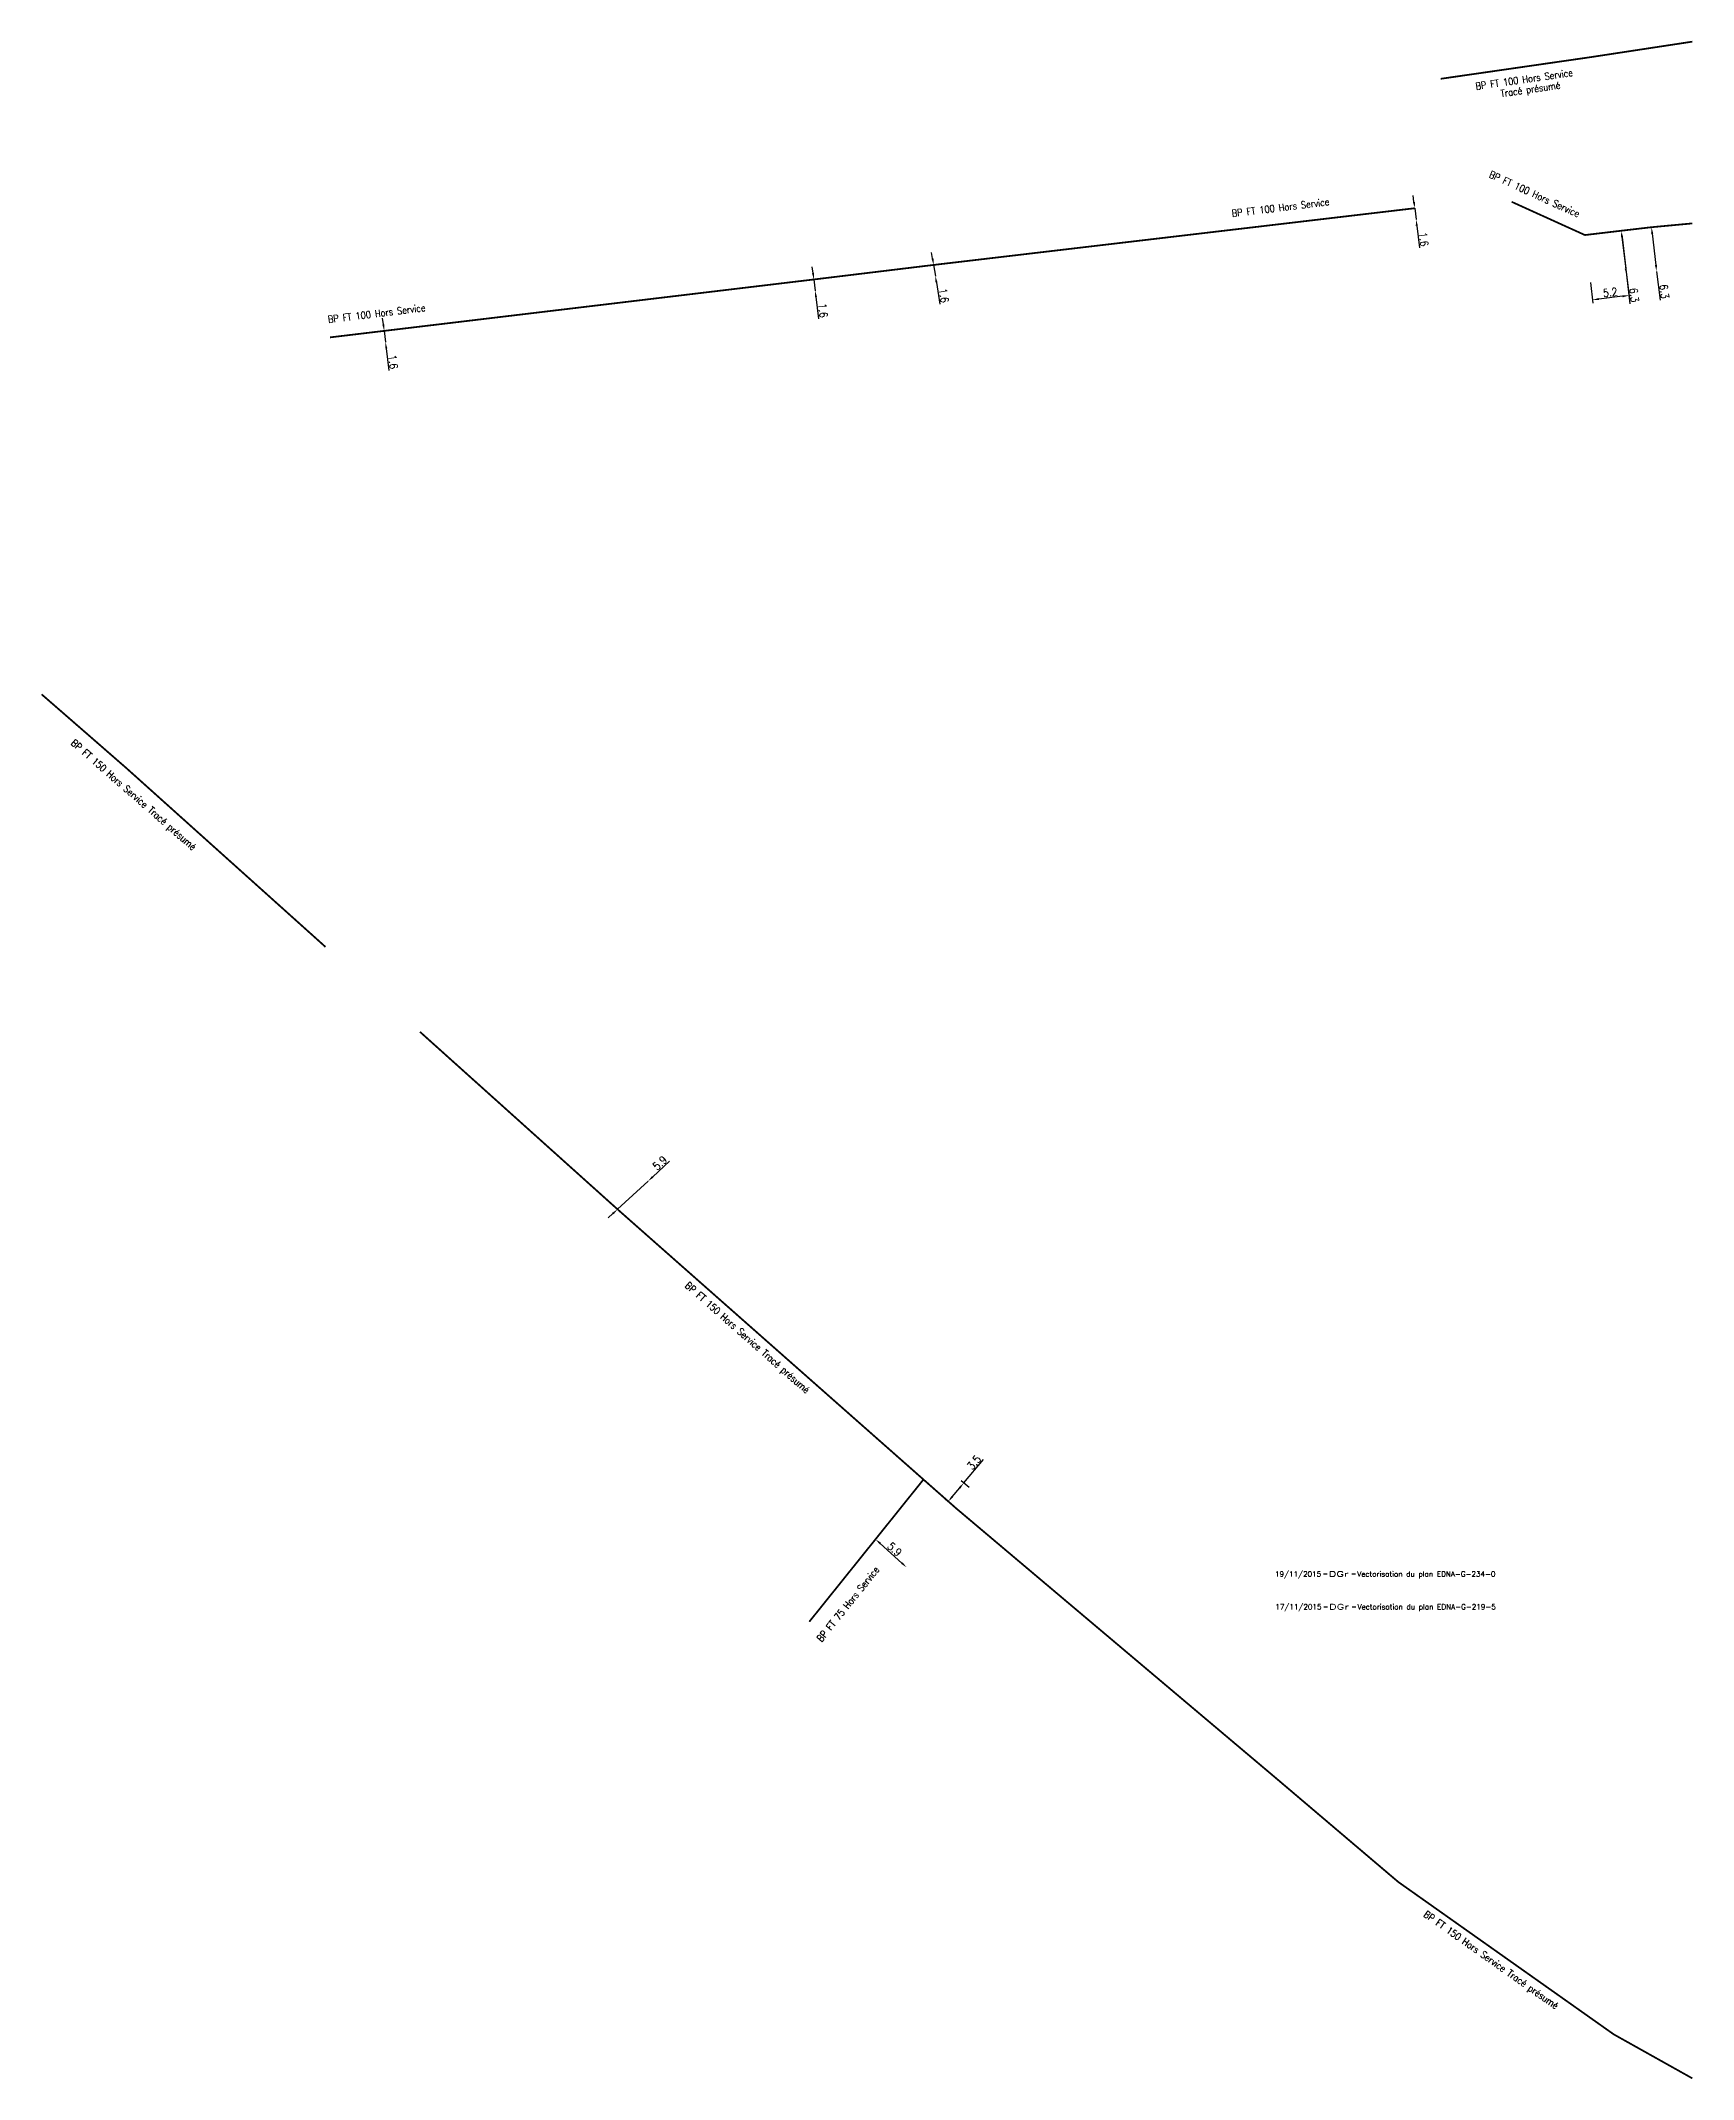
# Model space of a CAD drawing. Header units: millimetres. Extents: x 184000 to 185000, y 128000 to 129000.
# Drawn here: x 184765.7 to 185000.1, y 128444.3 to 128733.3 of the extents above; entities that cross this region are included whole.
import ezdxf
from ezdxf.enums import TextEntityAlignment as Align

# ---------------------------------------------------------------- set-up
doc = ezdxf.new("R2010")
doc.units = ezdxf.units.MM
doc.header["$PDMODE"] = 34
doc.layers.get('0').update_dxf_attribs({"linetype": 'CONTINUOUS'})
doc.layers.get('DEFPOINTS').update_dxf_attribs({"linetype": 'CONTINUOUS'})
doc.layers.add('L_908', color=5, linetype='CONTINUOUS')
doc.layers.add('L_910', color=7, linetype='CONTINUOUS', plot=False)
doc.styles.get("Standard").update_dxf_attribs({"font": 'romans.shx', "width": 0.85})
doc.linetypes.add('BP_HS', pattern='A,2,-1,["G",Standard,S=0.85,R=0,X=-0.27,Y=-0.4],-1', length=4)
doc.dimstyles.get("Standard").update_dxf_attribs({"dimtxt": 1.5, "dimasz": 1.2, "dimexe": 0.625, "dimexo": 0.625, "dimgap": 0.25, "dimtad": 1, "dimdec": 1, "dimzin": 0, "dimdsep": 46, "dimtxsty": 'Standard', "dimcen": -0.5, "dimadec": 0, "dimazin": 0, "dimtfac": 1, "dimtdec": 1, "dimtmove": 0, "dimatfit": 3, "dimfxl": 0, "dimtolj": 1, "dimtzin": 0, "dimarcsym": 0})

# ---------------------------------------------------------------- blocks, each defined once
blk = doc.blocks.new('*D105')
at = {"layer": 'DEFPOINTS', "color": 0, "linetype": 'Continuous', "transparency": 16777216}
for p in [(184814.45, 128692.16), (184814.63, 128690.57), (184814.63, 128690.57)]:
    blk.add_point(p, dxfattribs=at)
at = {"layer": 'L_908', "color": 0, "linetype": 'Continuous', "lineweight": -2, "transparency": 16777216}
for p, q in [((184814.34, 128693.06), (184814.23, 128693.95)), ((184814.45, 128692.16), (184814.63, 128690.57)), ((184814.74, 128689.68), (184815.1, 128686.56))]:
    blk.add_line(p, q, dxfattribs=at)
at = {"layer": 'L_908', "color": 0, "linetype": 'Continuous', "transparency": 16777216}
for points in [[(184814.49, 128693.07), (184814.19, 128693.04), (184814.45, 128692.16)], [(184814.89, 128689.7), (184814.59, 128689.66), (184814.63, 128690.57)]]:
    blk.add_solid(points, dxfattribs=at)
at = {"layer": 'L_908', "color": 0, "linetype": 'Continuous', "transparency": 16777216, "insert": (184815.72, 128687.76), "char_height": 1.125, "attachment_point": 5, "rotation": 276.7006}
blk.add_mtext('\\A1;1.6', dxfattribs=at)
blk = doc.blocks.new('*D106')
at = {"layer": 'DEFPOINTS', "color": 0, "linetype": 'Continuous', "transparency": 16777216}
for p in [(184875.39, 128699.45), (184875.58, 128697.86), (184875.58, 128697.86)]:
    blk.add_point(p, dxfattribs=at)
at = {"layer": 'L_908', "color": 0, "linetype": 'Continuous', "lineweight": -2, "transparency": 16777216}
for p, q in [((184875.28, 128700.34), (184875.17, 128701.23)), ((184875.39, 128699.45), (184875.58, 128697.86)), ((184875.69, 128696.97), (184876.07, 128693.85))]:
    blk.add_line(p, q, dxfattribs=at)
at = {"layer": 'L_908', "color": 0, "linetype": 'Continuous', "transparency": 16777216}
for points in [[(184875.43, 128700.36), (184875.13, 128700.32), (184875.39, 128699.45)], [(184875.84, 128696.98), (184875.54, 128696.95), (184875.58, 128697.86)]]:
    blk.add_solid(points, dxfattribs=at)
at = {"layer": 'L_908', "color": 0, "linetype": 'Continuous', "transparency": 16777216, "insert": (184876.68, 128695.05), "char_height": 1.125, "attachment_point": 5, "rotation": 277.011}
blk.add_mtext('\\A1;1.6', dxfattribs=at)
blk = doc.blocks.new('*D107')
at = {"layer": 'DEFPOINTS', "color": 0, "linetype": 'Continuous', "transparency": 16777216}
for p in [(184960.62, 128709.55), (184960.81, 128707.96), (184960.81, 128707.96)]:
    blk.add_point(p, dxfattribs=at)
at = {"layer": 'L_908', "color": 0, "linetype": 'Continuous', "lineweight": -2, "transparency": 16777216}
for p, q in [((184960.51, 128710.45), (184960.4, 128711.34)), ((184960.62, 128709.55), (184960.81, 128707.96)), ((184960.92, 128707.07), (184961.29, 128703.95))]:
    blk.add_line(p, q, dxfattribs=at)
at = {"layer": 'L_908', "color": 0, "linetype": 'Continuous', "transparency": 16777216}
for points in [[(184960.66, 128710.46), (184960.36, 128710.43), (184960.62, 128709.55)], [(184961.06, 128707.09), (184960.77, 128707.05), (184960.81, 128707.96)]]:
    blk.add_solid(points, dxfattribs=at)
at = {"layer": 'L_908', "color": 0, "linetype": 'Continuous', "transparency": 16777216, "insert": (184961.9, 128705.15), "char_height": 1.125, "attachment_point": 5, "rotation": 276.8309}
blk.add_mtext('\\A1;1.6', dxfattribs=at)
blk = doc.blocks.new('*D108')
at = {"layer": 'DEFPOINTS', "color": 0, "linetype": 'Continuous', "transparency": 16777216}
for p in [(184989.92, 128706.36), (184985.49, 128699.49), (184985.84, 128696.56)]:
    blk.add_point(p, dxfattribs=at)
at = {"layer": 'L_908', "color": 0, "linetype": 'Continuous', "lineweight": -2, "transparency": 16777216}
for p, q in [((184989.97, 128705.89), (184991.06, 128696.71)), ((184985.55, 128699.03), (184985.89, 128696.1)), ((184990.11, 128697.07), (184986.73, 128696.67))]:
    blk.add_line(p, q, dxfattribs=at)
at = {"layer": 'L_908', "color": 0, "linetype": 'Continuous', "transparency": 16777216}
for points in [[(184986.71, 128696.82), (184986.75, 128696.52), (184985.84, 128696.56)], [(184990.09, 128697.22), (184990.13, 128696.92), (184991, 128697.17)]]:
    blk.add_solid(points, dxfattribs=at)
at = {"layer": 'L_908', "color": 0, "linetype": 'Continuous', "transparency": 16777216, "insert": (184988.35, 128697.62), "char_height": 1.125, "attachment_point": 5, "rotation": 6.7254}
blk.add_mtext('\\A1;5.2', dxfattribs=at)
blk = doc.blocks.new('*D109')
at = {"layer": 'DEFPOINTS', "color": 0, "linetype": 'Continuous', "transparency": 16777216}
for p in [(184989.92, 128706.36), (184990.66, 128700.1), (184990.66, 128700.1)]:
    blk.add_point(p, dxfattribs=at)
at = {"layer": 'L_908', "color": 0, "linetype": 'Continuous', "lineweight": -2, "transparency": 16777216}
for p, q in [((184990.02, 128705.46), (184990.55, 128700.99)), ((184990.66, 128700.1), (184991.14, 128696))]:
    blk.add_line(p, q, dxfattribs=at)
at = {"layer": 'L_908', "color": 0, "linetype": 'Continuous', "transparency": 16777216}
for points in [[(184990.17, 128705.48), (184989.88, 128705.45), (184989.92, 128706.36)], [(184990.7, 128701.01), (184990.4, 128700.98), (184990.66, 128700.1)]]:
    blk.add_solid(points, dxfattribs=at)
at = {"layer": 'L_908', "color": 0, "linetype": 'Continuous', "transparency": 16777216, "insert": (184991.75, 128697.24), "char_height": 1.125, "attachment_point": 5, "rotation": 276.7254}
blk.add_mtext('\\A1;6.3', dxfattribs=at)
blk = doc.blocks.new('*D110')
at = {"layer": 'DEFPOINTS', "color": 0, "linetype": 'Continuous', "transparency": 16777216}
for p in [(184994.2, 128706.86), (184994.93, 128700.6), (184994.93, 128700.6)]:
    blk.add_point(p, dxfattribs=at)
at = {"layer": 'L_908', "color": 0, "linetype": 'Continuous', "lineweight": -2, "transparency": 16777216}
for p, q in [((184994.3, 128705.97), (184994.83, 128701.5)), ((184994.93, 128700.6), (184995.42, 128696.5))]:
    blk.add_line(p, q, dxfattribs=at)
at = {"layer": 'L_908', "color": 0, "linetype": 'Continuous', "transparency": 16777216}
for points in [[(184994.45, 128705.99), (184994.15, 128705.95), (184994.2, 128706.86)], [(184994.98, 128701.52), (184994.68, 128701.48), (184994.93, 128700.6)]]:
    blk.add_solid(points, dxfattribs=at)
at = {"layer": 'L_908', "color": 0, "linetype": 'Continuous', "transparency": 16777216, "insert": (184996.03, 128697.75), "char_height": 1.125, "attachment_point": 5, "rotation": 276.7259}
blk.add_mtext('\\A1;6.3', dxfattribs=at)
blk = doc.blocks.new('GIS_MODF')
at = {"color": 0, "linetype": 'Continuous', "flags": 128}
for points in [[(-2.26, -0.01), (-1.76, -0.01)], [(1.76, -0.01), (2.26, -0.01)]]:
    blk.add_lwpolyline(points, dxfattribs=at)
at = {"color": 0, "linetype": 'Continuous'}
blk.add_attdef('DATE', text='', height=0.75, dxfattribs=at).set_placement((-2.58, -0.39), align=Align.RIGHT)
at = {"color": 0, "linetype": 'Continuous', "width": 3.590909}
blk.add_attdef('USER', text='', height=0.75, dxfattribs=at).set_placement((-1.52, -0.39), (1.31, -0.39), align=Align.FIT)
at = {"color": 0, "linetype": 'Continuous'}
blk.add_attdef('DESC', (2.53, -0.39), '', height=0.75, dxfattribs=at)
blk = doc.blocks.new('*D185')
at = {"layer": 'DEFPOINTS', "color": 0, "linetype": 'Continuous', "transparency": 16777216}
for p in [(184884.14, 128520.83), (184888.55, 128516.85), (184888.55, 128516.85)]:
    blk.add_point(p, dxfattribs=at)
at = {"layer": 'L_908', "color": 0, "linetype": 'Continuous', "lineweight": -2, "transparency": 16777216}
blk.add_line((184884.81, 128520.23), (184887.88, 128517.45), dxfattribs=at)
at = {"layer": 'L_908', "color": 0, "linetype": 'Continuous', "transparency": 16777216}
for points in [[(184884.91, 128520.34), (184884.71, 128520.12), (184884.14, 128520.83)], [(184887.98, 128517.56), (184887.78, 128517.34), (184888.55, 128516.85)]]:
    blk.add_solid(points, dxfattribs=at)
at = {"layer": 'L_908', "color": 0, "linetype": 'Continuous', "transparency": 16777216, "insert": (184886.85, 128519.4), "char_height": 1.125, "attachment_point": 5, "rotation": 317.917}
blk.add_mtext('\\A1;5.9', dxfattribs=at)
blk = doc.blocks.new('*D186')
at = {"layer": 'DEFPOINTS', "color": 0, "linetype": 'Continuous', "transparency": 16777216}
for p in [(184896.66, 128528.81), (184897.8, 128527.85), (184895.58, 128525.21)]:
    blk.add_point(p, dxfattribs=at)
at = {"layer": 'L_908', "color": 0, "linetype": 'Continuous', "lineweight": -2, "transparency": 16777216}
for p, q in [((184896.66, 128528.81), (184899.45, 128532.14)), ((184895.02, 128526.86), (184896.08, 128528.12)), ((184897.44, 128528.15), (184896.3, 128529.11)), ((184895.22, 128525.51), (184894.08, 128526.47))]:
    blk.add_line(p, q, dxfattribs=at)
at = {"layer": 'L_908', "color": 0, "linetype": 'Continuous', "transparency": 16777216}
for points in [[(184895.96, 128528.22), (184896.19, 128528.02), (184896.66, 128528.81)], [(184894.9, 128526.95), (184895.13, 128526.76), (184894.44, 128526.17)]]:
    blk.add_solid(points, dxfattribs=at)
at = {"layer": 'L_908', "color": 0, "linetype": 'Continuous', "transparency": 16777216, "insert": (184898.12, 128531.71), "char_height": 1.125, "attachment_point": 5, "rotation": 49.9501}
blk.add_mtext('\\A1;3.5', dxfattribs=at)
blk = doc.blocks.new('*D187')
at = {"layer": 'DEFPOINTS', "color": 0, "linetype": 'Continuous', "transparency": 16777216}
for p in [(184851.88, 128571.61), (184851.88, 128571.61), (184847.55, 128567.61)]:
    blk.add_point(p, dxfattribs=at)
at = {"layer": 'L_908', "color": 0, "linetype": 'Continuous', "lineweight": -2, "transparency": 16777216}
for p, q in [((184852.55, 128572.22), (184854.92, 128574.42)), ((184847.55, 128567.61), (184851.88, 128571.61)), ((184846.89, 128567), (184846.22, 128566.39))]:
    blk.add_line(p, q, dxfattribs=at)
at = {"layer": 'L_908', "color": 0, "linetype": 'Continuous', "transparency": 16777216}
for points in [[(184852.44, 128572.33), (184852.65, 128572.11), (184851.88, 128571.61)], [(184846.78, 128567.11), (184846.99, 128566.89), (184847.55, 128567.61)]]:
    blk.add_solid(points, dxfattribs=at)
at = {"layer": 'L_908', "color": 0, "linetype": 'Continuous', "transparency": 16777216, "insert": (184853.56, 128574.18), "char_height": 1.125, "attachment_point": 5, "rotation": 42.6909}
blk.add_mtext('\\A1;5.9', dxfattribs=at)
blk = doc.blocks.new('*D208')
at = {"layer": 'DEFPOINTS', "color": 0, "linetype": 'Continuous', "transparency": 16777216}
for p in [(184892.38, 128701.51), (184892.63, 128699.93), (184892.63, 128699.93)]:
    blk.add_point(p, dxfattribs=at)
at = {"layer": 'L_908', "color": 0, "linetype": 'Continuous', "lineweight": -2, "transparency": 16777216}
for p, q in [((184892.24, 128702.4), (184892.1, 128703.29)), ((184892.38, 128701.51), (184892.63, 128699.93)), ((184892.77, 128699.04), (184893.27, 128695.94))]:
    blk.add_line(p, q, dxfattribs=at)
at = {"layer": 'L_908', "color": 0, "linetype": 'Continuous', "transparency": 16777216}
for points in [[(184892.39, 128702.43), (184892.09, 128702.38), (184892.38, 128701.51)], [(184892.92, 128699.07), (184892.63, 128699.02), (184892.63, 128699.93)]]:
    blk.add_solid(points, dxfattribs=at)
at = {"layer": 'L_908', "color": 0, "linetype": 'Continuous', "transparency": 16777216, "insert": (184893.83, 128697.17), "char_height": 1.125, "attachment_point": 5, "rotation": 279.0152}
blk.add_mtext('\\A1;1.6', dxfattribs=at)

msp = doc.modelspace()

# ---------------------------------------------------------------- linework, layer by layer
at = {"layer": 'L_908', "linetype": 'BP_HS', "const_width": 0.25, "flags": 128}
for points in [[(185000, 128733.17), (184985.49, 128730.96), (184964.29, 128727.9)], [(184960.62, 128709.55), (184892.38, 128701.51), (184875.39, 128699.45), (184814.45, 128692.16), (184806.77, 128691.24)], [(184765.86, 128640.63), (184771.92, 128635.36), (184777.9, 128630.15), (184806.12, 128604.82)], [(184819.52, 128592.78), (184847.55, 128567.61), (184890.94, 128529.3), (184895.58, 128525.21), (184895.58, 128525.21), (184940.75, 128487.12), (184958.27, 128472.25), (184988.85, 128450.63), (185000, 128444.39)], [(184890.94, 128529.3), (184884.14, 128520.83), (184874.75, 128509.14)]]:
    msp.add_lwpolyline(points, dxfattribs=at)
at = {"layer": 'L_908', "linetype": 'BP_HS', "const_width": 0.25}
msp.add_lwpolyline([(185000, 128707.4), (184994.2, 128706.86), (184989.92, 128706.36), (184984.76, 128705.75), (184974.37, 128710.46)], dxfattribs=at)

# ---------------------------------------------------------------- block references
at = {"layer": 'L_910'}
ref = msp.add_blockref('GIS_MODF', (184949.94, 128515.92), dxfattribs=at)
ref.add_attrib('DATE', '19/11/2015', dxfattribs={"layer": '0', "color": 0, "linetype": 'Continuous', "height": 0.75}).set_placement((184947.36, 128515.53), align=Align.RIGHT)
ref.add_attrib('USER', 'DGr', dxfattribs={"layer": '0', "color": 0, "linetype": 'Continuous', "height": 0.75, "width": 1.462963}).set_placement((184948.43, 128515.53), (184951.25, 128515.53), align=Align.FIT)
ref.add_attrib('DESC', 'Vectorisation du plan EDNA-G-234-0', (184952.47, 128515.53), dxfattribs={"layer": '0', "color": 0, "linetype": 'Continuous', "height": 0.75})
ref = msp.add_blockref('GIS_MODF', (184949.99, 128511.26), dxfattribs=at)
ref.add_attrib('DATE', '17/11/2015', dxfattribs={"layer": '0', "color": 0, "linetype": 'Continuous', "height": 0.75}).set_placement((184947.4, 128510.87), align=Align.RIGHT)
ref.add_attrib('USER', 'DGr', dxfattribs={"layer": '0', "color": 0, "linetype": 'Continuous', "height": 0.75, "width": 1.462963}).set_placement((184948.47, 128510.87), (184951.29, 128510.87), align=Align.FIT)
ref.add_attrib('DESC', 'Vectorisation du plan EDNA-G-219-5', (184952.51, 128510.87), dxfattribs={"layer": '0', "color": 0, "linetype": 'Continuous', "height": 0.75})

# ---------------------------------------------------------------- texts
at = {"layer": 'L_908', "linetype": 'Continuous', "width": 0.85}
for s, rotation, p in [('BP FT 100 Hors Service', 8.1988, (184969.33, 128726.33)), ('Tracé présumé', 8.1988, (184972.89, 128725.31)), ('BP FT 100 Hors Service', 335.5753, (184971.07, 128713.98)), ('BP FT 100 Hors Service', 6.9935, (184934.74, 128708.3)), ('BP FT 100 Hors Service', 6.9935, (184806.54, 128693.28)), ('BP FT 150 Hors Service Tracé présumé', 318.8326, (184769.92, 128633.59)), ('BP FT 150 Hors Service Tracé présumé', 318.5609, (184857.01, 128556.67)), ('BP FT 75 Hors Service', 51.2377, (184876.5, 128506.19)), ('BP FT 150 Hors Service Tracé présumé', 324.7434, (184961.77, 128467.43))]:
    msp.add_text(s, height=1, rotation=rotation, dxfattribs=at).set_placement(p)

# ---------------------------------------------------------------- dimensions: what is measured, and where the dimension line sits
at = {"layer": 'L_908', "linetype": 'Continuous'}
for base, p1, p2, angle, override, picture, middle in [((184960.81, 128707.96), (184960.62, 128709.55), (184960.81, 128707.96), 96.8309, {"dimscale": 0.75, "dimatfit": 0}, '*D107', (184961.16, 128705.06)), ((184994.93, 128700.6), (184994.2, 128706.86), (184994.93, 128700.6), 96.7259, {"dimscale": 0.75}, '*D110', (184995.28, 128697.66)), ((184985.84, 128696.56), (184989.92, 128706.36), (184985.49, 128699.49), 6.7254, {"dimscale": 0.75, "dimatfit": 0}, '*D108', (184988.44, 128696.87)), ((184990.66, 128700.1), (184989.92, 128706.36), (184990.66, 128700.1), 96.7254, {"dimscale": 0.75}, '*D109', (184991, 128697.15)), ((184875.58, 128697.86), (184875.39, 128699.45), (184875.58, 128697.86), 97.011, {"dimscale": 0.75, "dimlfac": 1, "dimlunit": 2, "dimatfit": 0}, '*D106', (184875.94, 128694.96)), ((184892.63, 128699.93), (184892.38, 128701.51), (184892.63, 128699.93), 99.0152, {"dimscale": 0.75, "dimatfit": 0}, '*D208', (184893.09, 128697.05)), ((184814.63, 128690.57), (184814.45, 128692.16), (184814.63, 128690.57), 96.7006, {"dimscale": 0.75, "dimlfac": 1, "dimlunit": 2, "dimatfit": 0}, '*D105', (184814.97, 128687.67)), ((184851.88, 128571.61), (184847.55, 128567.61), (184851.88, 128571.61), 222.6909, {"dimscale": 0.75, "dimlfac": 1, "dimlunit": 2, "dimatfit": 0}, '*D187', (184854.06, 128573.63)), ((184896.6578, 128528.8104), (184895.5777, 128525.2113), (184897.7976, 128527.8523), 229.9501, {"dimscale": 0.75}, '*D186', (184898.6897, 128531.2277))]:
    dim = msp.add_linear_dim(base=base, p1=p1, p2=p2, angle=angle, dimstyle='Standard', override=override, dxfattribs=at)
    dim.commit()
    dim.dimension.update_dxf_attribs({"geometry": picture, "text_midpoint": middle, "dimtype": 160})
dim = msp.add_linear_dim(base=(184888.55, 128516.85), p1=(184884.14, 128520.83), p2=(184888.55, 128516.85), angle=137.917, dimstyle='Standard', override={"dimscale": 0.75}, dxfattribs=at)
dim.commit()
dim.dimension.update_dxf_attribs({"geometry": '*D185', "text_midpoint": (184886.85, 128519.4)})

doc.saveas('drawing.dxf')
